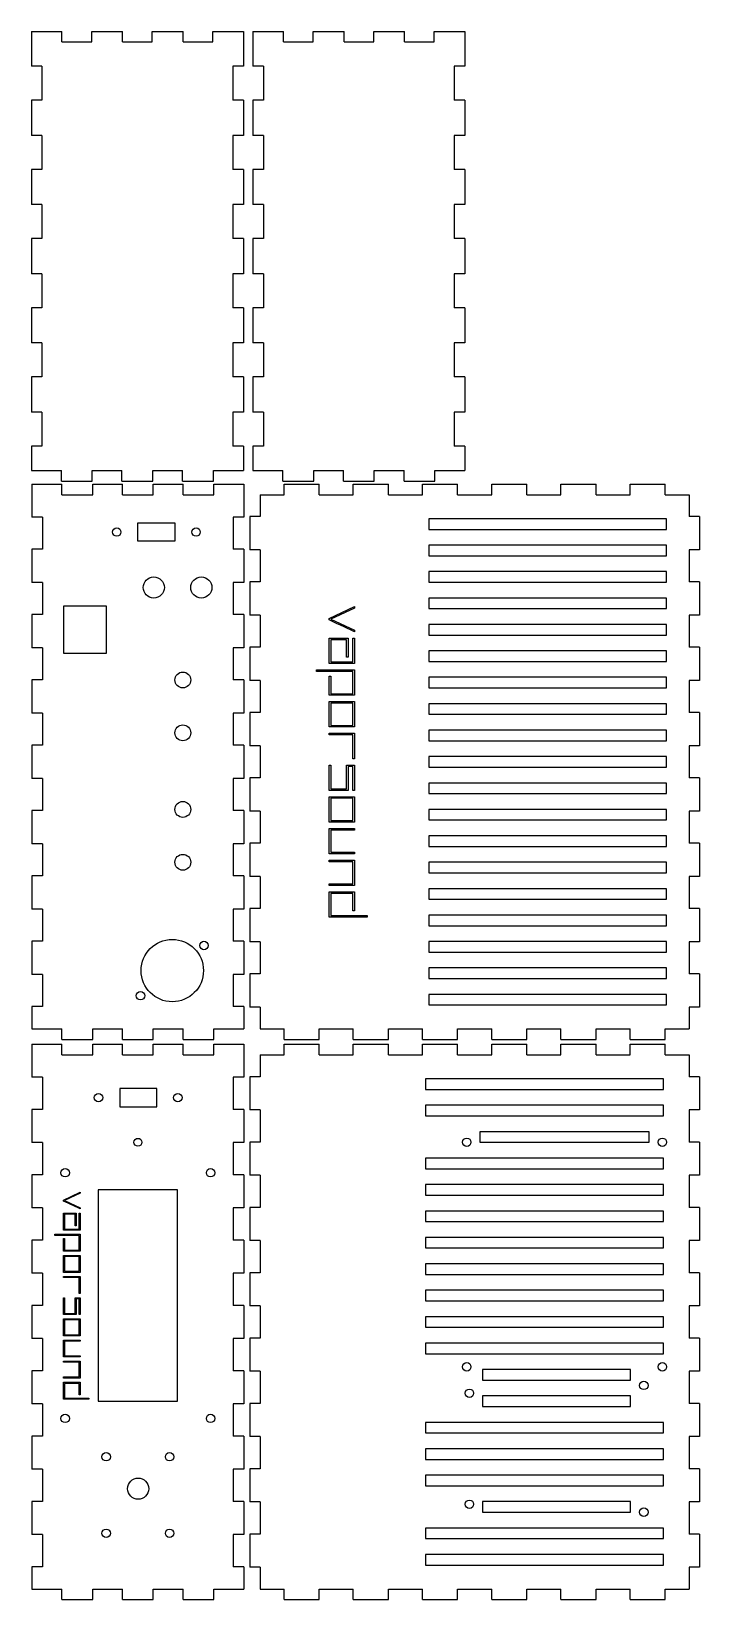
# Model space of a CAD drawing. Extents: x 17 to 270, y -314 to 280.
import ezdxf

# ---------------------------------------------------------------- set-up
doc = ezdxf.new("R2010")
doc.units = 0
for name, color, linetype in [('DEFAULT', 7, 'CONTINUOUS'), ('LAYER_01', 1, 'CONTINUOUS'), ('LAYER_02', 192, 'CONTINUOUS')]:
    doc.layers.add(name, color=color, linetype=linetype)

msp = doc.modelspace()

# ---------------------------------------------------------------- linework, layer by layer
at = {"layer": 'DEFAULT', "color": 7}
for p, q in [((17.2, 280), (28.76, 280)), ((17.2, 280), (17.2, 266.81)), ((28.76, 276), (28.76, 280)), ((40.01, 280), (51.67, 280)), ((40.01, 276), (40.01, 280)), ((51.67, 276), (51.67, 280)), ((62.93, 280), (74.59, 280)), ((62.93, 276), (62.93, 280)), ((74.59, 276), (74.59, 280)), ((85.84, 280), (97.4, 280)), ((85.84, 276), (85.84, 280)), ((97.4, 280), (97.4, 266.81)), ((101, 280), (112.56, 280)), ((101, 280), (101, 266.81)), ((112.56, 276), (112.56, 280)), ((123.81, 280), (135.47, 280)), ((123.81, 276), (123.81, 280)), ((135.47, 276), (135.47, 280)), ((146.73, 280), (158.39, 280)), ((146.73, 276), (146.73, 280)), ((158.39, 276), (158.39, 280)), ((169.64, 280), (181.2, 280)), ((169.64, 276), (169.64, 280)), ((181.2, 280), (181.2, 266.81)), ((28.76, 276), (40.01, 276)), ((51.67, 276), (62.93, 276)), ((74.59, 276), (85.84, 276)), ((112.56, 276), (123.81, 276)), ((135.47, 276), (146.73, 276)), ((158.39, 276), (169.64, 276)), ((21.2, 266.81), (17.2, 266.81)), ((21.2, 266.81), (21.2, 253.92)), ((93.4, 266.81), (93.4, 253.92)), ((97.4, 266.81), (93.4, 266.81)), ((105, 266.81), (101, 266.81)), ((105, 266.81), (105, 253.92)), ((177.2, 266.81), (177.2, 253.92)), ((181.2, 266.81), (177.2, 266.81)), ((17.2, 253.92), (17.2, 240.62)), ((21.2, 253.92), (17.2, 253.92)), ((97.4, 253.92), (93.4, 253.92)), ((97.4, 253.92), (97.4, 240.62)), ((101, 253.92), (101, 240.62)), ((105, 253.92), (101, 253.92)), ((181.2, 253.92), (177.2, 253.92)), ((181.2, 253.92), (181.2, 240.62)), ((21.2, 240.62), (17.2, 240.62)), ((21.2, 240.62), (21.2, 227.73)), ((93.4, 240.62), (93.4, 227.73)), ((97.4, 240.62), (93.4, 240.62)), ((105, 240.62), (101, 240.62)), ((105, 240.62), (105, 227.73)), ((177.2, 240.62), (177.2, 227.73)), ((181.2, 240.62), (177.2, 240.62)), ((17.2, 227.73), (17.2, 214.44)), ((21.2, 227.73), (17.2, 227.73)), ((97.4, 227.73), (93.4, 227.73)), ((97.4, 227.73), (97.4, 214.44)), ((101, 227.73), (101, 214.44)), ((105, 227.73), (101, 227.73)), ((181.2, 227.73), (177.2, 227.73)), ((181.2, 227.73), (181.2, 214.44)), ((21.2, 214.44), (17.2, 214.44)), ((21.2, 214.44), (21.2, 201.55)), ((93.4, 214.44), (93.4, 201.55)), ((97.4, 214.44), (93.4, 214.44)), ((105, 214.44), (101, 214.44)), ((105, 214.44), (105, 201.55)), ((177.2, 214.44), (177.2, 201.55)), ((181.2, 214.44), (177.2, 214.44)), ((17.2, 201.55), (17.2, 188.25)), ((21.2, 201.55), (17.2, 201.55)), ((97.4, 201.55), (93.4, 201.55)), ((97.4, 201.55), (97.4, 188.25)), ((101, 201.55), (101, 188.25)), ((105, 201.55), (101, 201.55)), ((181.2, 201.55), (177.2, 201.55)), ((181.2, 201.55), (181.2, 188.25)), ((21.2, 188.25), (17.2, 188.25)), ((21.2, 188.25), (21.2, 175.36)), ((93.4, 188.25), (93.4, 175.36)), ((97.4, 188.25), (93.4, 188.25)), ((105, 188.25), (101, 188.25)), ((105, 188.25), (105, 175.36)), ((177.2, 188.25), (177.2, 175.36)), ((181.2, 188.25), (177.2, 188.25)), ((17.2, 175.36), (17.2, 162.07)), ((21.2, 175.36), (17.2, 175.36)), ((97.4, 175.36), (93.4, 175.36)), ((97.4, 175.36), (97.4, 162.07)), ((101, 175.36), (101, 162.07)), ((105, 175.36), (101, 175.36)), ((181.2, 175.36), (177.2, 175.36)), ((181.2, 175.36), (181.2, 162.07)), ((21.2, 162.07), (17.2, 162.07)), ((21.2, 162.07), (21.2, 149.18)), ((93.4, 162.07), (93.4, 149.18)), ((97.4, 162.07), (93.4, 162.07)), ((105, 162.07), (101, 162.07)), ((105, 162.07), (105, 149.18)), ((177.2, 162.07), (177.2, 149.18)), ((181.2, 162.07), (177.2, 162.07)), ((17.2, 149.18), (17.2, 135.88)), ((21.2, 149.18), (17.2, 149.18)), ((97.4, 149.18), (93.4, 149.18)), ((97.4, 149.18), (97.4, 135.88)), ((101, 149.18), (101, 135.88)), ((105, 149.18), (101, 149.18)), ((181.2, 149.18), (177.2, 149.18)), ((181.2, 149.18), (181.2, 135.88)), ((21.2, 135.88), (17.2, 135.88)), ((21.2, 135.88), (21.2, 122.99)), ((93.4, 135.88), (93.4, 122.99)), ((97.4, 135.88), (93.4, 135.88)), ((105, 135.88), (101, 135.88)), ((105, 135.88), (105, 122.99)), ((177.2, 135.88), (177.2, 122.99)), ((181.2, 135.88), (177.2, 135.88)), ((17.2, 122.99), (17.2, 113.8)), ((21.2, 122.99), (17.2, 122.99)), ((97.4, 122.99), (93.4, 122.99)), ((97.4, 122.99), (97.4, 113.8)), ((101, 122.99), (101, 113.8)), ((105, 122.99), (101, 122.99)), ((181.2, 122.99), (177.2, 122.99)), ((181.2, 122.99), (181.2, 113.8)), ((17.2, 113.8), (28.56, 113.8)), ((28.56, 109.8), (28.56, 113.8)), ((40.21, 113.8), (51.47, 113.8)), ((40.21, 109.8), (40.21, 113.8)), ((51.47, 109.8), (51.47, 113.8)), ((63.13, 113.8), (74.39, 113.8)), ((63.13, 109.8), (63.13, 113.8)), ((74.39, 109.8), (74.39, 113.8)), ((86.04, 113.8), (97.4, 113.8)), ((86.04, 109.8), (86.04, 113.8)), ((101, 113.8), (112.36, 113.8)), ((112.36, 109.8), (112.36, 113.8)), ((124.01, 113.8), (135.27, 113.8)), ((124.01, 109.8), (124.01, 113.8)), ((135.27, 109.8), (135.27, 113.8)), ((146.93, 113.8), (158.19, 113.8)), ((146.93, 109.8), (146.93, 113.8)), ((158.19, 109.8), (158.19, 113.8)), ((169.84, 113.8), (181.2, 113.8)), ((169.84, 109.8), (169.84, 113.8)), ((17.4, 108.6), (17.4, 96.14)), ((17.4, 108.6), (28.76, 108.6)), ((28.56, 109.8), (40.21, 109.8)), ((28.76, 104.6), (28.76, 108.6)), ((40.41, 104.6), (40.41, 108.6)), ((40.41, 108.6), (51.67, 108.6)), ((51.47, 109.8), (63.13, 109.8)), ((51.67, 104.6), (51.67, 108.6)), ((63.33, 104.6), (63.33, 108.6)), ((63.33, 108.6), (74.59, 108.6)), ((74.39, 109.8), (86.04, 109.8)), ((74.59, 104.6), (74.59, 108.6)), ((86.24, 104.6), (86.24, 108.6)), ((86.24, 108.6), (97.6, 108.6)), ((97.6, 108.6), (97.6, 96.14)), ((112.36, 109.8), (124.01, 109.8)), ((112.79, 108.6), (126.08, 108.6)), ((112.79, 104.6), (112.79, 108.6)), ((126.08, 104.6), (126.08, 108.6)), ((135.27, 109.8), (146.93, 109.8)), ((138.98, 108.6), (152.27, 108.6)), ((138.98, 104.6), (138.98, 108.6)), ((152.27, 104.6), (152.27, 108.6)), ((158.19, 109.8), (169.84, 109.8)), ((165.16, 108.6), (178.45, 108.6)), ((165.16, 104.6), (165.16, 108.6)), ((178.45, 104.6), (178.45, 108.6)), ((191.35, 108.6), (204.64, 108.6)), ((191.35, 104.6), (191.35, 108.6)), ((204.64, 104.6), (204.64, 108.6)), ((217.53, 108.6), (230.82, 108.6)), ((217.53, 104.6), (217.53, 108.6)), ((230.82, 104.6), (230.82, 108.6)), ((243.72, 108.6), (257.01, 108.6)), ((243.72, 104.6), (243.72, 108.6)), ((257.01, 104.6), (257.01, 108.6)), ((28.76, 104.6), (40.41, 104.6)), ((51.67, 104.6), (63.33, 104.6)), ((74.59, 104.6), (86.24, 104.6)), ((103.8, 104.6), (112.79, 104.6)), ((103.8, 104.6), (103.8, 96.34)), ((126.08, 104.6), (138.98, 104.6)), ((152.27, 104.6), (165.16, 104.6)), ((178.45, 104.6), (191.35, 104.6)), ((204.64, 104.6), (217.53, 104.6)), ((230.82, 104.6), (243.72, 104.6)), ((257.01, 104.6), (266, 104.6)), ((266, 104.6), (266, 96.34)), ((21.4, 96.14), (17.4, 96.14)), ((21.4, 96.14), (21.4, 83.97)), ((97.6, 96.14), (93.6, 96.14)), ((93.6, 96.14), (93.6, 83.97)), ((99.8, 96.34), (99.8, 83.77)), ((103.8, 96.34), (99.8, 96.34)), ((270, 96.34), (266, 96.34)), ((270, 96.34), (270, 83.77)), ((21.4, 83.97), (17.4, 83.97)), ((17.4, 83.97), (17.4, 71.41)), ((97.6, 83.97), (93.6, 83.97)), ((97.6, 83.97), (97.6, 71.41)), ((103.8, 83.77), (99.8, 83.77)), ((103.8, 83.77), (103.8, 71.61)), ((266, 83.77), (266, 71.61)), ((270, 83.77), (266, 83.77)), ((21.4, 71.41), (17.4, 71.41)), ((21.4, 71.41), (21.4, 59.24)), ((97.6, 71.41), (93.6, 71.41)), ((93.6, 71.41), (93.6, 59.24)), ((99.8, 71.61), (99.8, 59.04)), ((103.8, 71.61), (99.8, 71.61)), ((270, 71.61), (266, 71.61)), ((270, 71.61), (270, 59.04)), ((21.4, 59.24), (17.4, 59.24)), ((17.4, 59.24), (17.4, 46.68)), ((97.6, 59.24), (93.6, 59.24)), ((97.6, 59.24), (97.6, 46.68)), ((103.8, 59.04), (99.8, 59.04)), ((103.8, 59.04), (103.8, 46.88)), ((266, 59.04), (266, 46.88)), ((270, 59.04), (266, 59.04)), ((21.4, 46.68), (17.4, 46.68)), ((21.4, 46.68), (21.4, 34.51)), ((97.6, 46.68), (93.6, 46.68)), ((93.6, 46.68), (93.6, 34.51)), ((99.8, 46.88), (99.8, 34.31)), ((103.8, 46.88), (99.8, 46.88)), ((270, 46.88), (266, 46.88)), ((270, 46.88), (270, 34.31)), ((21.4, 34.51), (17.4, 34.51)), ((17.4, 34.51), (17.4, 21.95)), ((97.6, 34.51), (93.6, 34.51)), ((97.6, 34.51), (97.6, 21.95)), ((103.8, 34.31), (99.8, 34.31)), ((103.8, 34.31), (103.8, 22.15)), ((266, 34.31), (266, 22.15)), ((270, 34.31), (266, 34.31)), ((21.4, 21.95), (17.4, 21.95)), ((21.4, 21.95), (21.4, 9.78)), ((97.6, 21.95), (93.6, 21.95)), ((93.6, 21.95), (93.6, 9.78)), ((99.8, 22.15), (99.8, 9.58)), ((103.8, 22.15), (99.8, 22.15)), ((270, 22.15), (266, 22.15)), ((270, 22.15), (270, 9.58)), ((21.4, 9.78), (17.4, 9.78)), ((17.4, 9.78), (17.4, -2.78)), ((97.6, 9.78), (93.6, 9.78)), ((97.6, 9.78), (97.6, -2.78)), ((103.8, 9.58), (99.8, 9.58)), ((103.8, 9.58), (103.8, -2.58)), ((266, 9.58), (266, -2.58)), ((270, 9.58), (266, 9.58)), ((21.4, -2.78), (17.4, -2.78)), ((21.4, -2.78), (21.4, -14.95)), ((97.6, -2.78), (93.6, -2.78)), ((93.6, -2.78), (93.6, -14.95)), ((99.8, -2.58), (99.8, -15.15)), ((103.8, -2.58), (99.8, -2.58)), ((270, -2.58), (266, -2.58)), ((270, -2.58), (270, -15.15)), ((21.4, -14.95), (17.4, -14.95)), ((17.4, -14.95), (17.4, -27.51)), ((97.6, -14.95), (93.6, -14.95)), ((97.6, -14.95), (97.6, -27.51)), ((103.8, -15.15), (99.8, -15.15)), ((103.8, -15.15), (103.8, -27.31)), ((266, -15.15), (266, -27.31)), ((270, -15.15), (266, -15.15)), ((21.4, -27.51), (17.4, -27.51)), ((21.4, -27.51), (21.4, -39.68)), ((97.6, -27.51), (93.6, -27.51)), ((93.6, -27.51), (93.6, -39.68)), ((99.8, -27.31), (99.8, -39.88)), ((103.8, -27.31), (99.8, -27.31)), ((270, -27.31), (266, -27.31)), ((270, -27.31), (270, -39.88)), ((21.4, -39.68), (17.4, -39.68)), ((17.4, -39.68), (17.4, -52.24)), ((97.6, -39.68), (93.6, -39.68)), ((97.6, -39.68), (97.6, -52.24)), ((103.8, -39.88), (99.8, -39.88)), ((103.8, -39.88), (103.8, -52.04)), ((266, -39.88), (266, -52.04)), ((270, -39.88), (266, -39.88)), ((21.4, -52.24), (17.4, -52.24)), ((21.4, -52.24), (21.4, -64.41)), ((97.6, -52.24), (93.6, -52.24)), ((93.6, -52.24), (93.6, -64.41)), ((99.8, -52.04), (99.8, -64.61)), ((103.8, -52.04), (99.8, -52.04)), ((270, -52.04), (266, -52.04)), ((270, -52.04), (270, -64.61)), ((21.4, -64.41), (17.4, -64.41)), ((17.4, -64.41), (17.4, -76.97)), ((97.6, -64.41), (93.6, -64.41)), ((97.6, -64.41), (97.6, -76.97)), ((103.8, -64.61), (99.8, -64.61)), ((103.8, -64.61), (103.8, -76.77)), ((266, -64.61), (266, -76.77)), ((270, -64.61), (266, -64.61)), ((21.4, -76.97), (17.4, -76.97)), ((21.4, -76.97), (21.4, -89.14)), ((97.6, -76.97), (93.6, -76.97)), ((93.6, -76.97), (93.6, -89.14)), ((99.8, -76.77), (99.8, -89.34)), ((103.8, -76.77), (99.8, -76.77)), ((270, -76.77), (266, -76.77)), ((270, -76.77), (270, -89.34)), ((21.4, -89.14), (17.4, -89.14)), ((17.4, -89.14), (17.4, -97.6)), ((97.6, -89.14), (93.6, -89.14)), ((97.6, -89.14), (97.6, -97.6)), ((103.8, -89.34), (99.8, -89.34)), ((103.8, -89.34), (103.8, -97.6)), ((266, -89.34), (266, -97.6)), ((270, -89.34), (266, -89.34)), ((17.4, -97.6), (28.76, -97.6)), ((28.76, -101.6), (28.76, -97.6)), ((40.41, -101.6), (40.41, -97.6)), ((40.41, -97.6), (51.67, -97.6)), ((51.67, -101.6), (51.67, -97.6)), ((63.33, -101.6), (63.33, -97.6)), ((63.33, -97.6), (74.59, -97.6)), ((74.59, -101.6), (74.59, -97.6)), ((86.24, -101.6), (86.24, -97.6)), ((86.24, -97.6), (97.6, -97.6)), ((103.8, -97.6), (112.79, -97.6)), ((112.79, -101.6), (112.79, -97.6)), ((126.08, -97.6), (138.98, -97.6)), ((126.08, -101.6), (126.08, -97.6)), ((138.98, -101.6), (138.98, -97.6)), ((152.27, -97.6), (165.16, -97.6)), ((152.27, -101.6), (152.27, -97.6)), ((165.16, -101.6), (165.16, -97.6)), ((178.45, -97.6), (191.35, -97.6)), ((178.45, -101.6), (178.45, -97.6)), ((191.35, -101.6), (191.35, -97.6)), ((204.64, -97.6), (217.53, -97.6)), ((204.64, -101.6), (204.64, -97.6)), ((217.53, -101.6), (217.53, -97.6)), ((230.82, -97.6), (243.72, -97.6)), ((230.82, -101.6), (230.82, -97.6)), ((243.72, -101.6), (243.72, -97.6)), ((257.01, -97.6), (266, -97.6)), ((257.01, -101.6), (257.01, -97.6)), ((17.4, -103.4), (28.76, -103.4)), ((17.4, -103.4), (17.4, -115.86)), ((28.76, -101.6), (40.41, -101.6)), ((28.76, -107.4), (28.76, -103.4)), ((40.41, -103.4), (51.67, -103.4)), ((40.41, -107.4), (40.41, -103.4)), ((51.67, -101.6), (63.33, -101.6)), ((51.67, -107.4), (51.67, -103.4)), ((63.33, -103.4), (74.59, -103.4)), ((63.33, -107.4), (63.33, -103.4)), ((74.59, -101.6), (86.24, -101.6)), ((74.59, -107.4), (74.59, -103.4)), ((86.24, -103.4), (97.6, -103.4)), ((86.24, -107.4), (86.24, -103.4)), ((97.6, -103.4), (97.6, -115.86)), ((112.79, -101.6), (126.08, -101.6)), ((112.79, -107.4), (112.79, -103.4)), ((112.79, -103.4), (126.08, -103.4)), ((126.08, -107.4), (126.08, -103.4)), ((138.98, -101.6), (152.27, -101.6)), ((138.98, -107.4), (138.98, -103.4)), ((138.98, -103.4), (152.27, -103.4)), ((152.27, -107.4), (152.27, -103.4)), ((165.16, -101.6), (178.45, -101.6)), ((165.16, -107.4), (165.16, -103.4)), ((165.16, -103.4), (178.45, -103.4)), ((178.45, -107.4), (178.45, -103.4)), ((191.35, -101.6), (204.64, -101.6)), ((191.35, -107.4), (191.35, -103.4)), ((191.35, -103.4), (204.64, -103.4)), ((204.64, -107.4), (204.64, -103.4)), ((217.53, -101.6), (230.82, -101.6)), ((217.53, -107.4), (217.53, -103.4)), ((217.53, -103.4), (230.82, -103.4)), ((230.82, -107.4), (230.82, -103.4)), ((243.72, -101.6), (257.01, -101.6)), ((243.72, -107.4), (243.72, -103.4)), ((243.72, -103.4), (257.01, -103.4)), ((257.01, -107.4), (257.01, -103.4)), ((28.76, -107.4), (40.41, -107.4)), ((51.67, -107.4), (63.33, -107.4)), ((74.59, -107.4), (86.24, -107.4)), ((103.8, -107.4), (103.8, -115.66)), ((103.8, -107.4), (112.79, -107.4)), ((126.08, -107.4), (138.98, -107.4)), ((152.27, -107.4), (165.16, -107.4)), ((178.45, -107.4), (191.35, -107.4)), ((204.64, -107.4), (217.53, -107.4)), ((230.82, -107.4), (243.72, -107.4)), ((257.01, -107.4), (266, -107.4)), ((266, -107.4), (266, -115.66)), ((21.4, -115.86), (17.4, -115.86)), ((21.4, -115.86), (21.4, -128.03)), ((93.6, -115.86), (93.6, -128.03)), ((97.6, -115.86), (93.6, -115.86)), ((103.8, -115.66), (99.8, -115.66)), ((99.8, -115.66), (99.8, -128.23)), ((270, -115.66), (266, -115.66)), ((270, -115.66), (270, -128.23)), ((17.4, -128.03), (17.4, -140.59)), ((21.4, -128.03), (17.4, -128.03)), ((97.6, -128.03), (93.6, -128.03)), ((97.6, -128.03), (97.6, -140.59)), ((103.8, -128.23), (99.8, -128.23)), ((103.8, -128.23), (103.8, -140.39)), ((270, -128.23), (266, -128.23)), ((266, -128.23), (266, -140.39)), ((21.4, -140.59), (17.4, -140.59)), ((21.4, -140.59), (21.4, -152.76)), ((93.6, -140.59), (93.6, -152.76)), ((97.6, -140.59), (93.6, -140.59)), ((103.8, -140.39), (99.8, -140.39)), ((99.8, -140.39), (99.8, -152.96)), ((270, -140.39), (266, -140.39)), ((270, -140.39), (270, -152.96)), ((17.4, -152.76), (17.4, -165.32)), ((21.4, -152.76), (17.4, -152.76)), ((97.6, -152.76), (93.6, -152.76)), ((97.6, -152.76), (97.6, -165.32)), ((103.8, -152.96), (99.8, -152.96)), ((103.8, -152.96), (103.8, -165.12)), ((270, -152.96), (266, -152.96)), ((266, -152.96), (266, -165.12)), ((21.4, -165.32), (17.4, -165.32)), ((21.4, -165.32), (21.4, -177.49)), ((93.6, -165.32), (93.6, -177.49)), ((97.6, -165.32), (93.6, -165.32)), ((103.8, -165.12), (99.8, -165.12)), ((99.8, -165.12), (99.8, -177.69)), ((270, -165.12), (266, -165.12)), ((270, -165.12), (270, -177.69)), ((17.4, -177.49), (17.4, -190.05)), ((21.4, -177.49), (17.4, -177.49)), ((97.6, -177.49), (93.6, -177.49)), ((97.6, -177.49), (97.6, -190.05)), ((103.8, -177.69), (99.8, -177.69)), ((103.8, -177.69), (103.8, -189.85)), ((270, -177.69), (266, -177.69)), ((266, -177.69), (266, -189.85)), ((103.8, -189.85), (99.8, -189.85)), ((99.8, -189.85), (99.8, -202.42)), ((270, -189.85), (266, -189.85)), ((270, -189.85), (270, -202.42)), ((21.4, -190.05), (17.4, -190.05)), ((21.4, -190.05), (21.4, -202.22)), ((93.6, -190.05), (93.6, -202.22)), ((97.6, -190.05), (93.6, -190.05)), ((17.4, -202.22), (17.4, -214.78)), ((21.4, -202.22), (17.4, -202.22)), ((97.6, -202.22), (93.6, -202.22)), ((97.6, -202.22), (97.6, -214.78)), ((103.8, -202.42), (99.8, -202.42)), ((103.8, -202.42), (103.8, -214.58)), ((270, -202.42), (266, -202.42)), ((266, -202.42), (266, -214.58)), ((21.4, -214.78), (17.4, -214.78)), ((21.4, -214.78), (21.4, -226.95)), ((93.6, -214.78), (93.6, -226.95)), ((97.6, -214.78), (93.6, -214.78)), ((103.8, -214.58), (99.8, -214.58)), ((99.8, -214.58), (99.8, -227.15)), ((270, -214.58), (266, -214.58)), ((270, -214.58), (270, -227.15)), ((17.4, -226.95), (17.4, -239.51)), ((21.4, -226.95), (17.4, -226.95)), ((97.6, -226.95), (93.6, -226.95)), ((97.6, -226.95), (97.6, -239.51)), ((103.8, -227.15), (99.8, -227.15)), ((103.8, -227.15), (103.8, -239.31)), ((270, -227.15), (266, -227.15)), ((266, -227.15), (266, -239.31)), ((21.4, -239.51), (17.4, -239.51)), ((21.4, -239.51), (21.4, -251.68)), ((93.6, -239.51), (93.6, -251.68)), ((97.6, -239.51), (93.6, -239.51)), ((103.8, -239.31), (99.8, -239.31)), ((99.8, -239.31), (99.8, -251.88)), ((270, -239.31), (266, -239.31)), ((270, -239.31), (270, -251.88)), ((17.4, -251.68), (17.4, -264.24)), ((21.4, -251.68), (17.4, -251.68)), ((97.6, -251.68), (93.6, -251.68)), ((97.6, -251.68), (97.6, -264.24)), ((103.8, -251.88), (99.8, -251.88)), ((103.8, -251.88), (103.8, -264.04)), ((270, -251.88), (266, -251.88)), ((266, -251.88), (266, -264.04)), ((21.4, -264.24), (17.4, -264.24)), ((21.4, -264.24), (21.4, -276.41)), ((93.6, -264.24), (93.6, -276.41)), ((97.6, -264.24), (93.6, -264.24)), ((103.8, -264.04), (99.8, -264.04)), ((99.8, -264.04), (99.8, -276.61)), ((270, -264.04), (266, -264.04)), ((270, -264.04), (270, -276.61)), ((17.4, -276.41), (17.4, -288.97)), ((21.4, -276.41), (17.4, -276.41)), ((97.6, -276.41), (93.6, -276.41)), ((97.6, -276.41), (97.6, -288.97)), ((103.8, -276.61), (99.8, -276.61)), ((103.8, -276.61), (103.8, -288.77)), ((270, -276.61), (266, -276.61)), ((266, -276.61), (266, -288.77)), ((21.4, -288.97), (17.4, -288.97)), ((21.4, -288.97), (21.4, -301.14)), ((93.6, -288.97), (93.6, -301.14)), ((97.6, -288.97), (93.6, -288.97)), ((103.8, -288.77), (99.8, -288.77)), ((99.8, -288.77), (99.8, -301.34)), ((270, -288.77), (266, -288.77)), ((270, -288.77), (270, -301.34)), ((17.4, -301.14), (17.4, -309.6)), ((21.4, -301.14), (17.4, -301.14)), ((97.6, -301.14), (93.6, -301.14)), ((97.6, -301.14), (97.6, -309.6)), ((103.8, -301.34), (99.8, -301.34)), ((103.8, -301.34), (103.8, -309.6)), ((270, -301.34), (266, -301.34)), ((266, -301.34), (266, -309.6)), ((17.4, -309.6), (28.76, -309.6)), ((28.76, -313.6), (28.76, -309.6)), ((28.76, -313.6), (40.41, -313.6)), ((40.41, -309.6), (51.67, -309.6)), ((40.41, -313.6), (40.41, -309.6)), ((51.67, -313.6), (51.67, -309.6)), ((51.67, -313.6), (63.33, -313.6)), ((63.33, -309.6), (74.59, -309.6)), ((63.33, -313.6), (63.33, -309.6)), ((74.59, -313.6), (74.59, -309.6)), ((74.59, -313.6), (86.24, -313.6)), ((86.24, -309.6), (97.6, -309.6)), ((86.24, -313.6), (86.24, -309.6)), ((103.8, -309.6), (112.79, -309.6)), ((112.79, -313.6), (112.79, -309.6)), ((112.79, -313.6), (126.08, -313.6)), ((126.08, -313.6), (126.08, -309.6)), ((126.08, -309.6), (138.98, -309.6)), ((138.98, -313.6), (138.98, -309.6)), ((138.98, -313.6), (152.27, -313.6)), ((152.27, -313.6), (152.27, -309.6)), ((152.27, -309.6), (165.16, -309.6)), ((165.16, -313.6), (165.16, -309.6)), ((165.16, -313.6), (178.45, -313.6)), ((178.45, -313.6), (178.45, -309.6)), ((178.45, -309.6), (191.35, -309.6)), ((191.35, -313.6), (191.35, -309.6)), ((191.35, -313.6), (204.64, -313.6)), ((204.64, -313.6), (204.64, -309.6)), ((204.64, -309.6), (217.53, -309.6)), ((217.53, -313.6), (217.53, -309.6)), ((217.53, -313.6), (230.82, -313.6)), ((230.82, -313.6), (230.82, -309.6)), ((230.82, -309.6), (243.72, -309.6)), ((243.72, -313.6), (243.72, -309.6)), ((243.72, -313.6), (257.01, -313.6)), ((257.01, -313.6), (257.01, -309.6)), ((257.01, -309.6), (266, -309.6))]:
    msp.add_line(p, q, dxfattribs=at)
at = {"layer": 'LAYER_01'}
for p, q in [((167.5, 95.5), (167.5, 91.5)), ((257.5, 95.5), (167.5, 95.5)), ((257.5, 91.5), (257.5, 95.5)), ((57.5, 87), (57.5, 94)), ((57.5, 94), (71.5, 94)), ((71.5, 94), (71.5, 87)), ((167.5, 91.5), (257.5, 91.5)), ((71.5, 87), (57.5, 87)), ((167.5, 85.5), (167.5, 81.5)), ((257.5, 85.5), (167.5, 85.5)), ((257.5, 81.5), (257.5, 85.5)), ((167.5, 81.5), (257.5, 81.5)), ((167.5, 75.5), (167.5, 71.5)), ((257.5, 75.5), (167.5, 75.5)), ((167.5, 71.5), (257.5, 71.5)), ((257.5, 71.5), (257.5, 75.5)), ((167.5, 65.5), (167.5, 61.5)), ((257.5, 65.5), (167.5, 65.5)), ((257.5, 61.5), (257.5, 65.5)), ((29.5, 44.5), (29.5, 62.5)), ((29.5, 62.5), (45.5, 62.5)), ((45.5, 62.5), (45.5, 44.5)), ((167.5, 61.5), (257.5, 61.5)), ((167.5, 55.5), (167.5, 51.5)), ((257.5, 55.5), (167.5, 55.5)), ((257.5, 51.5), (257.5, 55.5)), ((167.5, 51.5), (257.5, 51.5)), ((45.5, 44.5), (29.5, 44.5)), ((167.5, 45.5), (167.5, 41.5)), ((257.5, 45.5), (167.5, 45.5)), ((257.5, 41.5), (257.5, 45.5)), ((167.5, 41.5), (257.5, 41.5)), ((167.5, 35.5), (167.5, 31.5)), ((257.5, 35.5), (167.5, 35.5)), ((167.5, 31.5), (257.5, 31.5)), ((257.5, 31.5), (257.5, 35.5)), ((167.5, 25.5), (167.5, 21.5)), ((257.5, 25.5), (167.5, 25.5)), ((257.5, 21.5), (257.5, 25.5)), ((167.5, 21.5), (257.5, 21.5)), ((167.5, 15.5), (167.5, 11.5)), ((257.5, 15.5), (167.5, 15.5)), ((257.5, 11.5), (257.5, 15.5)), ((167.5, 11.5), (257.5, 11.5)), ((167.5, 5.5), (167.5, 1.5)), ((257.5, 5.5), (167.5, 5.5)), ((167.5, 1.5), (257.5, 1.5)), ((257.5, 1.5), (257.5, 5.5)), ((167.5, -4.5), (167.5, -8.5)), ((257.5, -4.5), (167.5, -4.5)), ((257.5, -8.5), (257.5, -4.5)), ((167.5, -8.5), (257.5, -8.5)), ((167.5, -14.5), (167.5, -18.5)), ((257.5, -14.5), (167.5, -14.5)), ((257.5, -18.5), (257.5, -14.5)), ((167.5, -18.5), (257.5, -18.5)), ((167.5, -24.5), (167.5, -28.5)), ((257.5, -24.5), (167.5, -24.5)), ((167.5, -28.5), (257.5, -28.5)), ((257.5, -28.5), (257.5, -24.5)), ((167.5, -34.5), (167.5, -38.5)), ((257.5, -34.5), (167.5, -34.5)), ((257.5, -38.5), (257.5, -34.5)), ((167.5, -38.5), (257.5, -38.5)), ((167.5, -44.5), (167.5, -48.5)), ((257.5, -44.5), (167.5, -44.5)), ((257.5, -48.5), (257.5, -44.5)), ((167.5, -48.5), (257.5, -48.5)), ((167.5, -54.5), (167.5, -58.5)), ((257.5, -54.5), (167.5, -54.5)), ((167.5, -58.5), (257.5, -58.5)), ((257.5, -58.5), (257.5, -54.5)), ((167.5, -64.5), (167.5, -68.5)), ((257.5, -64.5), (167.5, -64.5)), ((257.5, -68.5), (257.5, -64.5)), ((167.5, -68.5), (257.5, -68.5)), ((167.5, -74.5), (167.5, -78.5)), ((257.5, -74.5), (167.5, -74.5)), ((257.5, -78.5), (257.5, -74.5)), ((167.5, -78.5), (257.5, -78.5)), ((167.5, -84.5), (167.5, -88.5)), ((257.5, -84.5), (167.5, -84.5)), ((167.5, -88.5), (257.5, -88.5)), ((257.5, -88.5), (257.5, -84.5)), ((256.3, -116.5), (166.3, -116.5)), ((166.3, -116.5), (166.3, -120.5)), ((256.3, -120.5), (256.3, -116.5)), ((50.6, -120.1), (50.6, -127.1)), ((64.6, -120.1), (50.6, -120.1)), ((64.6, -127.1), (64.6, -120.1)), ((166.3, -120.5), (256.3, -120.5)), ((50.6, -127.1), (64.6, -127.1)), ((256.3, -126.5), (166.3, -126.5)), ((166.3, -126.5), (166.3, -130.5)), ((166.3, -130.5), (256.3, -130.5)), ((256.3, -130.5), (256.3, -126.5)), ((250.9, -136.5), (186.9, -136.5)), ((186.9, -136.5), (186.9, -140.5)), ((250.9, -140.5), (250.9, -136.5)), ((186.9, -140.5), (250.9, -140.5)), ((256.3, -146.5), (166.3, -146.5)), ((166.3, -146.5), (166.3, -150.5)), ((256.3, -150.5), (256.3, -146.5)), ((166.3, -150.5), (256.3, -150.5)), ((72.5, -158.5), (42.5, -158.5)), ((42.5, -158.5), (42.5, -238.5)), ((72.5, -238.5), (72.5, -158.5)), ((256.3, -156.5), (166.3, -156.5)), ((166.3, -156.5), (166.3, -160.5)), ((256.3, -160.5), (256.3, -156.5)), ((166.3, -160.5), (256.3, -160.5)), ((256.3, -166.5), (166.3, -166.5)), ((166.3, -166.5), (166.3, -170.5)), ((166.3, -170.5), (256.3, -170.5)), ((256.3, -170.5), (256.3, -166.5)), ((256.3, -176.5), (166.3, -176.5)), ((166.3, -176.5), (166.3, -180.5)), ((256.3, -180.5), (256.3, -176.5)), ((166.3, -180.5), (256.3, -180.5)), ((256.3, -186.5), (166.3, -186.5)), ((166.3, -186.5), (166.3, -190.5)), ((256.3, -190.5), (256.3, -186.5)), ((166.3, -190.5), (256.3, -190.5)), ((256.3, -196.5), (166.3, -196.5)), ((166.3, -196.5), (166.3, -200.5)), ((166.3, -200.5), (256.3, -200.5)), ((256.3, -200.5), (256.3, -196.5)), ((256.3, -206.5), (166.3, -206.5)), ((166.3, -206.5), (166.3, -210.5)), ((256.3, -210.5), (256.3, -206.5)), ((166.3, -210.5), (256.3, -210.5)), ((256.3, -216.5), (166.3, -216.5)), ((166.3, -216.5), (166.3, -220.5)), ((256.3, -220.5), (256.3, -216.5)), ((166.3, -220.5), (256.3, -220.5)), ((243.9, -226.5), (187.9, -226.5)), ((187.9, -226.5), (187.9, -230.5)), ((187.9, -230.5), (243.9, -230.5)), ((243.9, -230.5), (243.9, -226.5)), ((243.9, -236.5), (187.9, -236.5)), ((187.9, -236.5), (187.9, -240.5)), ((243.9, -240.5), (243.9, -236.5)), ((42.5, -238.5), (72.5, -238.5)), ((187.9, -240.5), (243.9, -240.5)), ((256.3, -246.5), (166.3, -246.5)), ((166.3, -246.5), (166.3, -250.5)), ((256.3, -250.5), (256.3, -246.5)), ((166.3, -250.5), (256.3, -250.5)), ((256.3, -256.5), (166.3, -256.5)), ((166.3, -256.5), (166.3, -260.5)), ((166.3, -260.5), (256.3, -260.5)), ((256.3, -260.5), (256.3, -256.5)), ((256.3, -266.5), (166.3, -266.5)), ((166.3, -266.5), (166.3, -270.5)), ((256.3, -270.5), (256.3, -266.5)), ((166.3, -270.5), (256.3, -270.5)), ((243.9, -276.5), (187.9, -276.5)), ((187.9, -276.5), (187.9, -280.5)), ((243.9, -280.5), (243.9, -276.5)), ((187.9, -280.5), (243.9, -280.5)), ((256.3, -286.5), (166.3, -286.5)), ((166.3, -286.5), (166.3, -290.5)), ((166.3, -290.5), (256.3, -290.5)), ((256.3, -290.5), (256.3, -286.5)), ((256.3, -296.5), (166.3, -296.5)), ((166.3, -296.5), (166.3, -300.5)), ((256.3, -300.5), (256.3, -296.5)), ((166.3, -300.5), (256.3, -300.5))]:
    msp.add_line(p, q, dxfattribs=at)
for centre, radius in [((49.5, 90.5), 1.6), ((79.5, 90.5), 1.6), ((63.5, 69.5), 4), ((81.5, 69.5), 4), ((74.5, 34.5), 3), ((74.5, 14.5), 3), ((74.5, -14.5), 3), ((74.5, -34.5), 3), ((70.5, -75.5), 11.8), ((82.5, -66), 1.6), ((58.5, -85), 1.6), ((42.6, -123.6), 1.6), ((72.6, -123.6), 1.6), ((57.5, -140.5), 1.5), ((181.9, -140.5), 1.6), ((255.9, -140.5), 1.6), ((30, -152), 1.6), ((85, -152), 1.6), ((181.9, -225.5), 1.6), ((255.9, -225.5), 1.6), ((248.9, -232.5), 1.6), ((182.9, -235.5), 1.6), ((30, -245), 1.6), ((85, -245), 1.6), ((45.5, -259.5), 1.6), ((69.5, -259.5), 1.6), ((57.6, -271.6), 4), ((182.9, -277.5), 1.6), ((248.9, -280.5), 1.6), ((45.5, -288.5), 1.6), ((69.5, -288.5), 1.6)]:
    msp.add_circle(centre, radius, dxfattribs=at)
at = {"layer": 'LAYER_02'}
for p, q in [((129.86, 57.8), (139.46, 62.31)), ((139.46, 61.71), (130.46, 57.51)), ((139.46, 62.31), (139.46, 61.71)), ((129.86, 57.22), (129.86, 57.8)), ((132.64, 55.93), (129.86, 57.22)), ((130.46, 57.51), (139.46, 53.31)), ((134.08, 55.26), (132.64, 55.93)), ((134.63, 55), (134.08, 55.26)), ((134.73, 54.97), (134.63, 55)), ((134.81, 54.93), (134.73, 54.97)), ((135.34, 54.68), (134.81, 54.93)), ((139.46, 52.71), (135.34, 54.68)), ((129.86, 50.31), (137.06, 50.31)), ((129.86, 40.71), (129.86, 50.31)), ((130.46, 49.71), (130.46, 41.31)), ((136.46, 49.71), (130.46, 49.71)), ((136.46, 43.11), (136.46, 49.71)), ((137.06, 50.31), (137.06, 43.11)), ((138.86, 50.31), (139.46, 50.31)), ((138.86, 41.31), (138.86, 50.31)), ((139.46, 53.31), (139.46, 52.71)), ((139.46, 50.31), (139.46, 40.71)), ((137.06, 43.11), (136.46, 43.11)), ((125.06, 38.31), (139.46, 38.31)), ((125.06, 37.71), (125.06, 38.31)), ((138.86, 37.71), (125.06, 37.71)), ((139.46, 40.71), (129.86, 40.71)), ((129.86, 35.91), (130.46, 35.91)), ((129.86, 28.71), (129.86, 35.91)), ((130.46, 41.31), (138.86, 41.31)), ((130.46, 35.91), (130.46, 29.31)), ((138.86, 29.31), (138.86, 37.71)), ((139.46, 38.31), (139.46, 28.71)), ((139.46, 28.71), (129.86, 28.71)), ((129.86, 26.31), (139.46, 26.31)), ((129.86, 16.71), (129.86, 26.31)), ((130.46, 29.31), (138.86, 29.31)), ((130.46, 25.71), (130.46, 17.31)), ((138.86, 25.71), (130.46, 25.71)), ((138.86, 17.31), (138.86, 25.71)), ((139.46, 26.31), (139.46, 16.71)), ((139.46, 16.71), (129.86, 16.71)), ((129.86, 14.31), (139.46, 14.31)), ((129.86, 13.71), (129.86, 14.31)), ((138.86, 13.71), (129.86, 13.71)), ((130.46, 17.31), (138.86, 17.31)), ((138.86, 4.71), (138.86, 13.71)), ((139.46, 14.31), (139.46, 4.71)), ((129.86, 2.31), (130.46, 2.31)), ((129.86, -7.29), (129.86, 2.31)), ((130.46, 2.31), (130.46, -6.69)), ((136.46, 2.31), (139.46, 2.31)), ((136.46, -6.69), (136.46, 2.31)), ((137.06, 1.71), (137.06, -7.29)), ((138.86, 1.71), (137.06, 1.71)), ((139.46, 4.71), (138.86, 4.71)), ((138.86, -7.29), (138.86, 1.71)), ((139.46, 2.31), (139.46, -7.29)), ((137.06, -7.29), (129.86, -7.29)), ((129.86, -9.69), (139.46, -9.69)), ((129.86, -19.29), (129.86, -9.69)), ((130.46, -6.69), (136.46, -6.69)), ((130.46, -10.29), (130.46, -18.69)), ((138.86, -10.29), (130.46, -10.29)), ((139.46, -7.29), (138.86, -7.29)), ((138.86, -18.69), (138.86, -10.29)), ((139.46, -9.69), (139.46, -19.29)), ((139.46, -19.29), (129.86, -19.29)), ((129.86, -31.29), (129.86, -21.69)), ((129.86, -21.69), (139.46, -21.69)), ((130.46, -18.69), (138.86, -18.69)), ((130.46, -22.29), (130.46, -30.69)), ((139.46, -22.29), (130.46, -22.29)), ((139.46, -21.69), (139.46, -22.29)), ((139.46, -31.29), (129.86, -31.29)), ((129.86, -33.69), (139.46, -33.69)), ((129.86, -34.29), (129.86, -33.69)), ((138.86, -34.29), (129.86, -34.29)), ((130.46, -30.69), (139.46, -30.69)), ((138.86, -42.69), (138.86, -34.29)), ((139.46, -30.69), (139.46, -31.29)), ((139.46, -33.69), (139.46, -43.29)), ((129.86, -42.69), (138.86, -42.69)), ((129.86, -43.29), (129.86, -42.69)), ((139.46, -43.29), (129.86, -43.29)), ((129.86, -45.69), (139.46, -45.69)), ((129.86, -55.29), (129.86, -45.69)), ((130.46, -46.29), (130.46, -54.69)), ((138.86, -46.29), (130.46, -46.29)), ((138.86, -52.89), (138.86, -46.29)), ((139.46, -45.69), (139.46, -52.89)), ((139.46, -52.89), (138.86, -52.89)), ((144.26, -55.29), (129.86, -55.29)), ((130.46, -54.69), (144.26, -54.69)), ((144.26, -54.69), (144.26, -55.29)), ((29.31, -162.34), (35.71, -159.33)), ((35.71, -159.73), (29.71, -162.53)), ((35.71, -159.33), (35.71, -159.73)), ((29.31, -162.72), (29.31, -162.34)), ((31.16, -163.58), (29.31, -162.72)), ((29.71, -162.53), (35.71, -165.33)), ((32.12, -164.03), (31.16, -163.58)), ((32.49, -164.2), (32.12, -164.03)), ((32.56, -164.22), (32.49, -164.2)), ((32.61, -164.25), (32.56, -164.22)), ((32.96, -164.42), (32.61, -164.25)), ((35.71, -165.73), (32.96, -164.42)), ((35.71, -165.33), (35.71, -165.73)), ((29.31, -167.33), (34.11, -167.33)), ((29.31, -173.73), (29.31, -167.33)), ((29.71, -167.73), (29.71, -173.33)), ((33.71, -167.73), (29.71, -167.73)), ((33.71, -172.13), (33.71, -167.73)), ((34.11, -172.13), (33.71, -172.13)), ((34.11, -167.33), (34.11, -172.13)), ((35.31, -167.33), (35.71, -167.33)), ((35.31, -173.33), (35.31, -167.33)), ((35.71, -167.33), (35.71, -173.73)), ((26.11, -175.33), (35.71, -175.33)), ((26.11, -175.73), (26.11, -175.33)), ((35.31, -175.73), (26.11, -175.73)), ((35.71, -173.73), (29.31, -173.73)), ((29.31, -176.93), (29.71, -176.93)), ((29.31, -181.73), (29.31, -176.93)), ((29.71, -173.33), (35.31, -173.33)), ((29.71, -176.93), (29.71, -181.33)), ((35.31, -181.33), (35.31, -175.73)), ((35.71, -175.33), (35.71, -181.73)), ((35.71, -181.73), (29.31, -181.73)), ((29.31, -183.33), (35.71, -183.33)), ((29.31, -189.73), (29.31, -183.33)), ((29.71, -181.33), (35.31, -181.33)), ((29.71, -183.73), (29.71, -189.33)), ((35.31, -183.73), (29.71, -183.73)), ((35.31, -189.33), (35.31, -183.73)), ((35.71, -183.33), (35.71, -189.73)), ((35.71, -189.73), (29.31, -189.73)), ((29.71, -189.33), (35.31, -189.33)), ((29.31, -191.33), (35.71, -191.33)), ((29.31, -191.73), (29.31, -191.33)), ((35.31, -191.73), (29.31, -191.73)), ((35.31, -197.73), (35.31, -191.73)), ((35.71, -191.33), (35.71, -197.73)), ((29.31, -199.33), (29.71, -199.33)), ((29.31, -205.73), (29.31, -199.33)), ((29.71, -199.33), (29.71, -205.33)), ((33.71, -199.33), (35.71, -199.33)), ((33.71, -205.33), (33.71, -199.33)), ((34.11, -199.73), (34.11, -205.73)), ((35.31, -199.73), (34.11, -199.73)), ((35.71, -197.73), (35.31, -197.73)), ((35.31, -205.73), (35.31, -199.73)), ((35.71, -199.33), (35.71, -205.73)), ((34.11, -205.73), (29.31, -205.73)), ((29.31, -207.33), (35.71, -207.33)), ((29.31, -213.73), (29.31, -207.33)), ((29.71, -205.33), (33.71, -205.33)), ((29.71, -207.73), (29.71, -213.33)), ((35.31, -207.73), (29.71, -207.73)), ((35.71, -205.73), (35.31, -205.73)), ((35.31, -213.33), (35.31, -207.73)), ((35.71, -207.33), (35.71, -213.73)), ((29.71, -213.33), (35.31, -213.33)), ((35.71, -213.73), (29.31, -213.73)), ((29.31, -221.73), (29.31, -215.33)), ((29.31, -215.33), (35.71, -215.33)), ((29.71, -215.73), (29.71, -221.33)), ((35.71, -215.73), (29.71, -215.73)), ((35.71, -215.33), (35.71, -215.73)), ((35.71, -221.73), (29.31, -221.73)), ((29.31, -223.33), (35.71, -223.33)), ((29.31, -223.73), (29.31, -223.33)), ((35.31, -223.73), (29.31, -223.73)), ((29.71, -221.33), (35.71, -221.33)), ((35.31, -229.33), (35.31, -223.73)), ((35.71, -221.33), (35.71, -221.73)), ((35.71, -223.33), (35.71, -229.73)), ((29.31, -229.33), (35.31, -229.33)), ((29.31, -229.73), (29.31, -229.33)), ((35.71, -229.73), (29.31, -229.73)), ((29.31, -231.33), (35.71, -231.33)), ((29.31, -237.73), (29.31, -231.33)), ((35.71, -231.33), (35.71, -236.13)), ((29.71, -231.73), (29.71, -237.33)), ((35.31, -231.73), (29.71, -231.73)), ((29.71, -237.33), (38.91, -237.33)), ((35.31, -236.13), (35.31, -231.73)), ((35.71, -236.13), (35.31, -236.13)), ((38.91, -237.33), (38.91, -237.73)), ((38.91, -237.73), (29.31, -237.73))]:
    msp.add_line(p, q, dxfattribs=at)

doc.saveas('drawing.dxf')
